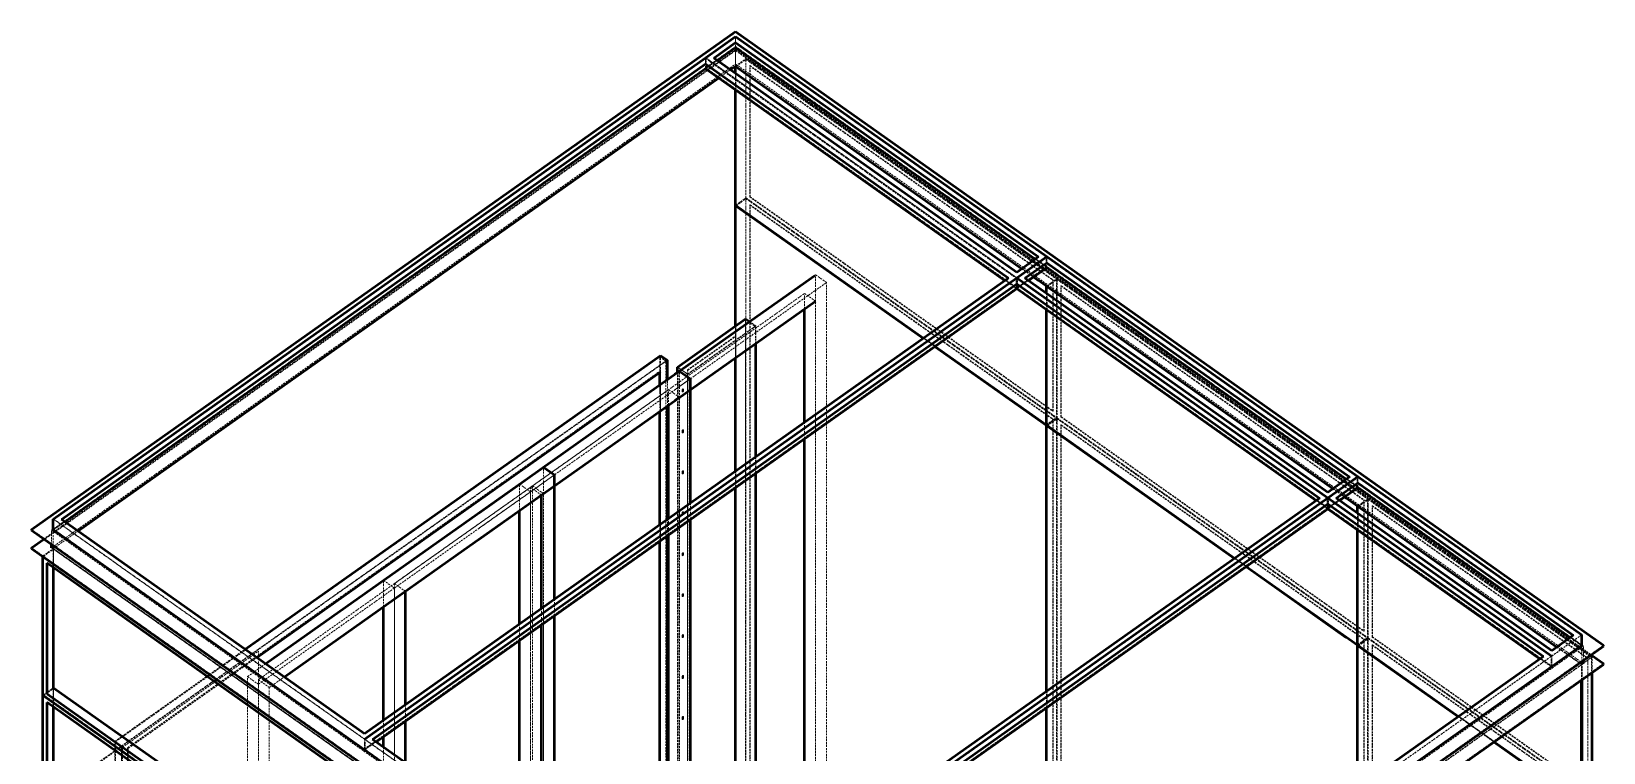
# Model space of a CAD drawing. Header units: millimetres. Extents: x 909 to 14018, y 345 to 10005.
# Drawn here: x 1117 to 4172, y 3801 to 5202 of the extents above; entities that cross this region are included whole.
import ezdxf

# ---------------------------------------------------------------- set-up
doc = ezdxf.new("R2010")
doc.units = ezdxf.units.MM
doc.linetypes.add('Hidden', pattern=[15, 5, -3, 5, -2])
for name, color, linetype, lineweight in [('Default', 7, 'Continuous', 50), ('Edges', 7, 'Hidden', 15), ('HiddenEdges', 2, 'Hidden', 15), ('HiddenSilhouettes', 2, 'Hidden', 15), ('HiddenWires', 7, 'Hidden', 15), ('Silhouettes', 7, 'Continuous', 50), ('Wires', 7, 'Hidden', 15)]:
    doc.layers.add(name, color=color, linetype=linetype, lineweight=lineweight)

# ---------------------------------------------------------------- blocks, each defined once
blk = doc.blocks.new('Isometric')
at = {"layer": 'Edges'}
for points in [[(-551.5, 2646.7), (-495, 2686.7)], [(-495, 2686.7), (289.9, 2131.7)], [(-2241.5, 1451.7), (-572.8, 2631.7)], [(-572.8, 2646.7), (233.3, 2076.7)], [(-572.8, 2631.7), (212.1, 2076.7)], [(-494.1, 2264.9), (-7.9, 1921.1)], [(254.6, 2076.7), (311.1, 2116.7)], [(277, 2079.5), (311.1, 2055.3)], [(-1435.4, 881.7), (233.3, 2061.7)], [(-869.7, 1633), (-289.9, 2043)], [(233.3, 2061.7), (1018.2, 1506.7)], [(289.9, 2069.5), (311.1, 2054.5)], [(311.1, 1694.7), (311.1, 1993.6)], [(22.6, 1899.6), (310.3, 1696.1)], [(-1747.5, 1102.4), (-671.8, 1863.1)], [(-645.7, 1845.5), (-635.8, 1838.5)], [(-652.3, 1786.7), (-612, 1815.2)], [(312, 1694.9), (798.2, 1351.1)], [(-1159.7, 1428), (-869.7, 1633)], [(-1683.9, 1057.3), (-964.5, 1566)], [(-469, 555.9), (-469, 1552)], [(-443.8, 538.1), (-443.8, 1569.8)], [(1060.7, 1506.7), (1117.2, 1546.7)], [(1083.1, 1509.5), (1117.2, 1485.3)], [(1039.4, 1491.7), (1598.1, 1096.7)], [(1087.2, 1505.7), (1117.2, 1484.5)], [(1117.2, 1484.5), (1159.7, 1454.5)], [(-689.4, 454), (-689.4, 1396.1)], [(1117.2, 1124.7), (1117.2, 1423.6)], [(-2319.3, 1377.4), (-70.7, -212.6)], [(-2267, 1377.4), (-70.7, -175.6)], [(-1407.1, 1293), (-1378.9, 1273)], [(1087.2, 1145.1), (1117.2, 1123.8)], [(-70.7, -165.2), (1753.6, 1124.8)], [(1117.2, 1123.8), (1146.8, 1102.9)], [(-70.7, -98.3), (1619.3, 1096.7)], [(-70.7, -212.6), (1753.6, 1077.4)], [(-2279, 998.8), (-2278.2, 999.4)], [(-2278.2, 1003.4), (-2261.9, 1014.9)]]:
    blk.add_lwpolyline(points, dxfattribs=at)
for points in [[(-495, 2685.8, 0), (-495, 2686.7, 0)], [(-495, 2673.6, 0), (-495, 2685.8, 0)], [(-495, 2625.3, 0), (-495, 2673.6, 0)], [(-572.8, 2630.8, 0), (-572.8, 2631.7, 0)], [(-572.8, 2618.6, 0), (-572.8, 2630.8, 0)], [(-495, 2625.3, 0), (246.5, 2101, 0)], [(-495, 2624.5, 0), (-434.9, 2582, 0)], [(-494.1, 2606.1, 0), (-494.1, 2623.9, 0)], [(-494.1, 2264.9, 0), (-494.1, 2563, 0)], [(-494.1, 1952.7, 0), (-494.1, 2263.2, 0)], [(311.1, 2115.8, 0), (311.1, 2116.7, 0)], [(311.1, 2116.7, 0), (1096, 1561.7, 0)], [(311.1, 2103.6, 0), (311.1, 2115.8, 0)], [(233.3, 2060.8, 0), (233.3, 2061.7, 0)], [(233.3, 2048.6, 0), (233.3, 2060.8, 0)], [(311.1, 2036.7, 0), (311.1, 2055.3, 0)], [(311.1, 2055.3, 0), (1052.6, 1531, 0)], [(311.1, 2054.5, 0), (337.1, 2036.1, 0)], [(312, 2036.1, 0), (312, 2053.9, 0)], [(-287.8, 1723.2, 0), (-287.8, 2016.2, 0)], [(312, 1694.9, 0), (312, 1993, 0)], [(-469, 1595.1, 0), (-469, 1888.1, 0)], [(-443.8, 1612.9, 0), (-443.8, 1905.9, 0)], [(-689.4, 1800.5, 0), (-689.4, 1832.9, 0)], [(-494.1, 1577.3, 0), (-494.1, 1870.3, 0)], [(-640.3, 1473.9, 0), (-640.3, 1767, 0)], [(-689.4, 1439.2, 0), (-689.4, 1732.2, 0)], [(-287.8, 583.2, 0), (-287.8, 1680.1, 0)], [(311.1, 1693.8, 0), (311.1, 1696.8, 0)], [(311.1, 1006.7, 0), (311.1, 1694.7, 0)], [(311.1, 1693.8, 0), (362.4, 1657.6, 0)], [(312, 1007.3, 0), (312, 1693.2, 0)], [(-1054.6, 1542.2, 0), (-1026.4, 1522.2, 0)], [(-1026.4, 1200.9, 0), (-1026.4, 1522.2, 0)], [(-992.8, 1224.7, 0), (-992.8, 1517.7, 0)], [(-494.1, 563.3, 0), (-494.1, 1534.2, 0)], [(1117.2, 1545.8, 0), (1117.2, 1546.7, 0)], [(1117.2, 1546.7, 0), (1675.8, 1151.7, 0)], [(1117.2, 1533.6, 0), (1117.2, 1545.8, 0)], [(-629.3, 311.7, 0), (1039.4, 1491.7, 0)], [(1039.4, 1490.8, 0), (1039.4, 1491.7, 0)], [(1039.4, 1478.6, 0), (1039.4, 1490.8, 0)], [(1117.2, 1466.7, 0), (1117.2, 1485.3, 0)], [(1117.2, 1485.3, 0), (1632.4, 1121, 0)], [(1118.1, 1466.1, 0), (1118.1, 1483.9, 0)], [(-2262.7, 1451.7, 0), (-1456.6, 881.7, 0)], [(-640.3, 333.9, 0), (-640.3, 1430.9, 0)], [(-2319.3, 1424.8, 0), (-70.7, -165.2, 0)], [(1118.1, 1124.9, 0), (1118.1, 1423, 0)], [(-2279, 998.8, 0), (-2279, 1338.2, 0)], [(828.7, 1329.6, 0), (1116.4, 1126.1, 0)], [(-1378.9, 951.7, 0), (-1378.9, 1273, 0)], [(-992.8, 568.7, 0), (-992.8, 1181.6, 0)], [(1117.2, 1123.8, 0), (1117.2, 1187.7, 0)], [(-1026.4, 592.4, 0), (-1026.4, 1157.9, 0)], [(1619.3, 1096.7, 0), (1697.1, 1151.7, 0)], [(1117.2, 756.7, 0), (1117.2, 1124.7, 0)], [(1118.1, 1124.9, 0), (1378, 941.1, 0)], [(1118.1, 757.3, 0), (1118.1, 1123.2, 0)], [(-70.7, -175.6, 0), (1701.3, 1077.4, 0)], [(1619.3, 1069.8, 0), (1619.3, 1096.7, 0)], [(1697.1, 714.7, 0), (1697.1, 1035.3, 0)], [(-2279, 998.8, 0), (-1494.1, 443.8, 0)], [(-2279, -691.2, 0), (-2279, 977.6, 0)], [(311.1, 186.7, 0), (311.1, 963.6, 0)], [(312, 187.3, 0), (312, 964.2, 0)], [(-1378.9, 841.7, 0), (-1378.9, 908.6, 0)], [(-1456.6, 854.8, 0), (-1456.6, 881.7, 0)], [(-1456.6, 881.7, 0), (-650.5, 311.7, 0)], [(1470.9, 875.4, 0), (1696.2, 716.1, 0)]]:
    blk.add_polyline3d(points, dxfattribs=at)
blk.add_polyline3d([(1117.2, 1485.3, 0)], close=True, dxfattribs=at)
at = {"layer": 'HiddenEdges'}
for points in [[(-2319.3, 1422.7), (-495, 2712.7)], [(-2319.3, 1375.3), (-495, 2665.3)], [(-2262.7, 1424.8), (-495, 2674.8)], [(-2262.7, 1424.8), (-572.8, 2619.8)], [(-572.8, 2619.8), (233.3, 2049.8)], [(-571.1, 2619.8), (233.3, 2051)], [(-457.5, 2626.2), (327.4, 2071.2)], [(-495, 2264.7), (-468.1, 2283.7)], [(-468.1, 593.7), (-468.1, 2283.7)], [(-468.1, 2283.7), (338, 1713.7)], [(-468.1, 2283.3), (336.3, 1714.5)], [(-468.1, 593.3), (-468.1, 2281.6)], [(-458.3, 2286.2), (-457.5, 2286.8)], [(-494.1, 2264.4), (312, 1694.4)], [(233.3, 2077), (309.4, 2130.8)], [(233.3, 2051), (309.4, 2104.8)], [(233.3, 2049.8), (311.1, 2104.8)], [(-1456.6, 882), (231.6, 2075.8)], [(-1456.6, 856), (231.6, 2049.8)], [(-289.9, 2043), (-259.5, 2064.5)], [(233.3, 2049.8), (1039.4, 1479.8)], [(235, 2049.8), (1039.4, 1481)], [(311.1, 1993.6), (311.1, 2036.7)], [(326.5, 2070.6), (327.4, 2071.2)], [(327.4, 1731.8), (327.4, 2071.2)], [(338, 1713.3), (338, 2072.3)], [(-469, 556.3), (-469, 1970.5)], [(-619.7, 1837.9), (-495, 1926.1)], [(-494.1, 1866.4), (-494.1, 1952.7)], [(-2101.5, 874.9), (-691.6, 1871.9)], [(-2086, 863.9), (-676, 1860.9)], [(-2070.4, 859.4), (-691.6, 1834.4)], [(-640.3, 10.9), (-640.3, 1835.2)], [(-635.8, 1838.5), (-619.7, 1827.1)], [(-1378.9, 1284.7), (-668.6, 1787)], [(-633.7, 1786), (-633.7, 1782.4)], [(-633.5, 1786.8), (-633, 1787.7)], [(-633, 1787.7), (-632.3, 1788.4)], [(-633, 1781.7), (-632.2, 1781.1)], [(-632.7, 1781.3), (-632.2, 1781.1)], [(-632.3, 1788.4), (-631.6, 1788.7)], [(-632.3, 1788.4), (-631.4, 1787.8)], [(-632.2, 1781.1), (-631.4, 1781.4)], [(-631.6, 1788.7), (-630.7, 1788.1)], [(-631.4, 1781.4), (-630.7, 1782.1)], [(-630.7, 1782.1), (-630.2, 1783)], [(-630.2, 1788), (-630, 1787.4)], [(-630, 1783.8), (-630, 1787.4)], [(338, 1713.7), (1144.1, 1143.7)], [(338, 1713.3), (1142.4, 1144.5)], [(-633.7, 1679.9), (-633.7, 1676.4)], [(-633.7, 1676.4), (-633.5, 1675.8)], [(-633.5, 1680.8), (-633, 1681.6)], [(-633, 1681.6), (-632.3, 1682.3)], [(-632.7, 1675.2), (-632.2, 1675.1)], [(-632.3, 1682.3), (-631.6, 1682.6)], [(-632.2, 1675.1), (-631.4, 1675.4)], [(-631.4, 1675.4), (-630.7, 1676.1)], [(-630.2, 1681.9), (-630, 1681.3)], [(-630, 1677.8), (-630, 1681.3)], [(-633.7, 1573.9), (-633.5, 1574.7)], [(-633.7, 1573.9), (-633.7, 1570.3)], [(-633.7, 1570.3), (-633.5, 1569.7)], [(-633.5, 1574.7), (-633, 1575.6)], [(-633, 1575.6), (-632.3, 1576.3)], [(-633, 1569.6), (-632.2, 1569)], [(-632.7, 1569.1), (-632.2, 1569)], [(-632.3, 1576.3), (-631.4, 1575.7)], [(-632.3, 1569.9), (-631.4, 1569.3)], [(-632.2, 1569), (-631.4, 1569.3)], [(-631.6, 1576.6), (-630.7, 1576)], [(-631.6, 1576.6), (-631.1, 1576.4)], [(-631.4, 1569.3), (-630.7, 1570)], [(-630.2, 1575.8), (-630, 1575.3)], [(-630.2, 1570.9), (-630, 1571.7)], [(-630, 1571.7), (-630, 1575.3)], [(1039.4, 1520.8), (1096, 1560.8)], [(1039.4, 1479.8), (1117.2, 1534.8)], [(1052.6, 1531), (1083.1, 1509.5)], [(1117.2, 1534.8), (1697.1, 1124.8)], [(-650.5, 312), (1037.7, 1505.8)], [(-650.5, 325.8), (1018.2, 1505.8)], [(-633.7, 1467.8), (-633.5, 1468.6)], [(-633.7, 1467.8), (-633.7, 1464.3)], [(-633.5, 1468.6), (-633, 1469.5)], [(-633, 1469.5), (-632.3, 1470.2)], [(-632.3, 1470.2), (-631.4, 1469.6)], [(-631.6, 1470.5), (-631.1, 1470.4)], [(-630.2, 1469.8), (-630, 1469.2)], [(-630, 1465.7), (-630, 1469.2)], [(1041.1, 1505.8), (1619.3, 1097)], [(1060.7, 1505.8), (1619.3, 1110.8)], [(1132.6, 1500.6), (1133.5, 1501.2)], [(1144.1, 1143.3), (1144.1, 1502.3)], [(1154.7, 1486.2), (1713.3, 1091.2)], [(-633.7, 1464.3), (-633.5, 1463.7)], [(-633, 1463.5), (-632.2, 1462.9)], [(-632.3, 1463.8), (-631.4, 1463.2)], [(-632.2, 1462.9), (-631.4, 1463.2)], [(-630.2, 1464.8), (-630, 1465.7)], [(-2262.7, 1375.3), (-70.7, -174.7)], [(-633.7, 1361.7), (-633.5, 1362.6)], [(-633.7, 1361.7), (-633.7, 1358.2)], [(-633.7, 1358.2), (-633.5, 1357.6)], [(-633, 1363.4), (-632.3, 1364.1)], [(-633, 1357.5), (-632.2, 1356.9)], [(-632.7, 1357), (-632.2, 1356.9)], [(-632.3, 1364.1), (-631.4, 1363.5)], [(-632.3, 1357.8), (-631.4, 1357.2)], [(-632.2, 1356.9), (-631.4, 1357.2)], [(-631.6, 1364.4), (-630.7, 1363.8)], [(-631.6, 1364.4), (-631.1, 1364.3)], [(-630.2, 1358.7), (-630, 1359.6)], [(-630, 1359.6), (-630, 1363.1)], [(-2278.2, 1338.8), (-1493.3, 783.8)], [(-1378.9, 1284.7), (-1350.6, 1264.7)], [(-633.7, 1255.7), (-633.5, 1256.5)], [(-633.7, 1255.7), (-633.7, 1252.1)], [(-633.7, 1252.1), (-633.5, 1251.5)], [(-633, 1257.4), (-632.3, 1258.1)], [(-633, 1251.4), (-632.2, 1250.8)], [(-632.7, 1250.9), (-632.2, 1250.8)], [(-632.3, 1258.1), (-631.4, 1257.5)], [(-632.3, 1251.7), (-631.4, 1251.1)], [(-632.2, 1250.8), (-631.4, 1251.1)], [(-631.6, 1258.4), (-631.1, 1258.2)], [(-631.6, 1258.4), (-630.7, 1257.8)], [(-630.7, 1251.8), (-630.2, 1252.7)], [(-630.2, 1257.6), (-630, 1257.1)], [(-630.2, 1252.7), (-630, 1253.5)], [(-630, 1253.5), (-630, 1257.1)], [(-633.7, 1149.6), (-633.5, 1150.4)], [(-633.7, 1149.6), (-633.7, 1146.1)], [(-633.5, 1150.4), (-632.7, 1149.8)], [(-633, 1151.3), (-632.3, 1152)], [(-633, 1151.3), (-632.2, 1150.7)], [(-633, 1145.3), (-632.2, 1144.7)], [(-632.7, 1144.9), (-632.2, 1144.7)], [(-632.3, 1152), (-631.6, 1152.3)], [(-632.2, 1144.7), (-631.4, 1145)], [(-631.6, 1152.3), (-631.1, 1152.2)], [(-631.6, 1152.3), (-630.7, 1151.7)], [(-631.6, 1146.3), (-630.7, 1145.7)], [(-631.4, 1145), (-630.7, 1145.7)], [(-631.1, 1147.2), (-630.2, 1146.6)], [(-630.2, 1151.6), (-630, 1151)], [(-630.2, 1146.6), (-630, 1147.5)], [(-630, 1147.5), (-630, 1151)], [(1117.2, 1124.7), (1144.1, 1143.7)], [(1118.1, 1124.9), (1144.1, 1143.3)], [(1144.1, 1143.3), (1722.2, 734.5)], [(1153.9, 1146.2), (1154.7, 1146.8)], [(1153.9, 1146.2), (1712.5, 751.2)], [(1619.3, 1110.8), (1675.8, 1150.8)], [(1154.7, 1125.6), (1713.3, 730.6)], [(1619.3, 1071), (1695.4, 1124.8)], [(-70.7, -98), (1617.6, 1095.8)], [(-70.7, -84.2), (1598.1, 1095.8)], [(-70.7, -174.7), (1697.1, 1075.3)], [(1667, 1095.7), (1697.1, 1074.5)], [(1697.1, 1075.3), (1723.9, 1094.3)], [(-1759.6, 1043.7), (-1731.4, 1023.7)], [(-1731.4, -800.6), (-1731.4, 1023.7)], [(-633.7, 1043.5), (-633.5, 1044.4)], [(-633.7, 1043.5), (-633.7, 1040)], [(-633.7, 1040), (-633.5, 1039.4)], [(-633.5, 1044.4), (-632.7, 1043.8)], [(-633, 1045.2), (-632.2, 1044.6)], [(-633, 1039.3), (-632.2, 1038.7)], [(-632.3, 1045.9), (-631.6, 1046.2)], [(-632.2, 1038.7), (-631.4, 1039)], [(-631.6, 1040.3), (-630.7, 1039.7)], [(-630.2, 1045.5), (-630, 1044.9)], [(-630, 1041.4), (-630, 1044.9)], [(-2289.6, 995.7), (-2262.7, 1014.7)], [(-2278.2, 978.2), (-1493.3, 423.2)], [(-2262.7, -675.3), (-2262.7, 1014.7)], [(-2262.7, 1014.7), (-1456.6, 444.7)], [(-2262.7, 1013.8), (-2261.9, 1014.4)], [(-2261.9, -675.6), (-2261.9, 1014.4)], [(-633.7, 937.5), (-633.5, 938.3)], [(-633.7, 937.5), (-633.7, 933.9)], [(-633.5, 938.3), (-633, 939.2)], [(-633.5, 938.3), (-632.7, 937.7)], [(-633, 939.2), (-632.3, 939.9)], [(-633, 939.2), (-632.2, 938.6)], [(-631.6, 940.2), (-631.1, 940)], [(-631.6, 940.2), (-630.7, 939.6)], [(-630.2, 939.4), (-630, 938.9)], [(-630, 935.3), (-630, 938.9)], [(1378, 941.1), (1470.9, 875.4)], [(-633.7, 933.9), (-633.5, 933.3)], [(-633, 933.2), (-632.2, 932.6)], [(-632.2, 932.6), (-631.4, 932.9)], [(-631.6, 934.2), (-630.7, 933.6)], [(-631.1, 935.1), (-630.2, 934.5)], [(-630.7, 933.6), (-630.2, 934.5)], [(-630.2, 934.5), (-630, 935.3)], [(-2103.6, 875.6), (-2086, 863.1)], [(-2101.5, -535), (-2101.5, 874.9)], [(-2086, -550.7), (-2086, 861.9)], [(-2070.4, -519.5), (-2070.4, 859.4)], [(-2070.4, 859.4), (-2068.3, 857.9)], [(-1454.9, 880.8), (-650.5, 312)], [(-1435.4, 880.8), (-650.5, 325.8)], [(-1454.9, 854.8), (-650.5, 286)]]:
    blk.add_lwpolyline(points, dxfattribs=at)
for points in [[(-495, 2712.7, 0), (-495, 2714.8, 0)], [(-495, 2712.7, 0), (1753.6, 1122.7, 0)], [(-495, 2674.8, 0), (-495, 2701.7, 0)], [(-495, 2685.8, 0), (-495, 2699.6, 0)], [(-2267, 1422.7, 0), (-495, 2675.7, 0)], [(-495, 2630.4, 0), (-495, 2675.7, 0)], [(-495, 2675.7, 0), (1701.3, 1122.7, 0)], [(-495, 2673.6, 0), (-495, 2674.8, 0)], [(-495, 2674.8, 0), (1697.1, 1124.8, 0)], [(-495, 2665.3, 0), (1753.6, 1075.3, 0)], [(-572.8, 2619.8, 0), (-572.8, 2646.7, 0)], [(-572.8, 2630.8, 0), (-572.8, 2644.6, 0)], [(-571.1, 2645.8, 0), (233.3, 2077, 0)], [(-551.5, 2645.8, 0), (233.3, 2090.8, 0)], [(-494.1, 2264.4, 0), (-494.1, 2625.1, 0)], [(-468.1, 2283.7, 0), (-468.1, 2644.3, 0)], [(-468.1, 2283.3, 0), (-468.1, 2642.3, 0)], [(-458.3, 2286.2, 0), (-458.3, 2625.6, 0)], [(-494.1, 2563, 0), (-494.1, 2606.1, 0)], [(-494.1, 2264.9, 0), (-468.1, 2283.3, 0)], [(-458.3, 2286.2, 0), (326.5, 1731.2, 0)], [(-494.1, 574.4, 0), (-494.1, 2264.4, 0)], [(-458.3, 596.2, 0), (-458.3, 2265, 0)], [(-457.5, 2265.6, 0), (327.4, 1710.6, 0)], [(233.3, 2090.8, 0), (289.9, 2130.8, 0)], [(311.1, 2115.8, 0), (311.1, 2129.6, 0)], [(-287.8, 260.2, 0), (-287.8, 2084.5, 0)], [(233.3, 2090.8, 0), (233.3, 2091.7, 0)], [(246.5, 2101, 0), (277, 2079.5, 0)], [(311.1, 2104.8, 0), (1117.2, 1534.8, 0)], [(-1456.6, 895.8, 0), (212.1, 2075.8, 0)], [(233.3, 2051, 0), (233.3, 2077, 0)], [(233.3, 2060.8, 0), (233.3, 2074.6, 0)], [(235, 2075.8, 0), (1039.4, 1507, 0)], [(254.6, 2075.8, 0), (1039.4, 1520.8, 0)], [(310.3, 2055.1, 0), (336.3, 2073.5, 0)], [(347.8, 1716.2, 0), (347.8, 2055.6, 0)], [(348.6, 2056.2, 0), (1133.5, 1501.2, 0)], [(-1026.4, 1534, 0), (-316.1, 2036.2, 0)], [(312, 1993, 0), (312, 2036.1, 0)], [(-469, 1888.1, 0), (-469, 1968.5, 0)], [(-619.7, 1827.1, 0), (-442.9, 1952.1, 0)], [(-494.1, 1870.3, 0), (-494.1, 1925.5, 0)], [(-443.8, 1905.9, 0), (-443.8, 1950.7, 0)], [(-7.9, 1921.1, 0), (22.6, 1899.6, 0)], [(-689.4, 461.3, 0), (-689.4, 1875.6, 0)], [(-644, 1844.7, 0), (-618.9, 1826.9, 0)], [(-619.7, 475.7, 0), (-619.7, 1837.9, 0)], [(-619.7, 1837.9, 0), (-618.9, 1837.3, 0)], [(-689.4, 1732.2, 0), (-689.4, 1800.5, 0)], [(-619.7, 412.9, 0), (-619.7, 1827.1, 0)], [(-633.7, 1786, 0), (-633.5, 1786.8, 0)], [(-633.7, 1782.4, 0), (-633.5, 1781.9, 0)], [(-632.3, 1782, 0), (-631.4, 1781.4, 0)], [(-631.6, 1788.7, 0), (-631.1, 1788.6, 0)], [(-630.2, 1783, 0), (-630, 1783.8, 0)], [(-287.8, 1680.1, 0), (-287.8, 1723.2, 0)], [(310.3, 1694.4, 0), (336.3, 1712.8, 0)], [(312, 1694.9, 0), (338, 1713.3, 0)], [(338, 23.3, 0), (338, 1711.6, 0)], [(347.8, 1716.2, 0), (348.6, 1716.8, 0)], [(347.8, 1716.2, 0), (1132.6, 1161.2, 0)], [(-633.7, 1679.9, 0), (-633.5, 1680.8, 0)], [(-633, 1675.7, 0), (-632.2, 1675.1, 0)], [(-632.3, 1682.3, 0), (-631.4, 1681.7, 0)], [(-632.3, 1676, 0), (-631.4, 1675.4, 0)], [(-631.6, 1682.6, 0), (-631.1, 1682.5, 0)], [(-631.6, 1682.6, 0), (-630.7, 1682, 0)], [(-630.7, 1676.1, 0), (-630.2, 1676.9, 0)], [(-630.2, 1676.9, 0), (-630, 1677.8, 0)], [(312, 1694.4, 0), (1118.1, 1124.4, 0)], [(326.5, 1710, 0), (327.4, 1710.6, 0)], [(327.4, 41.8, 0), (327.4, 1710.6, 0)], [(347.8, 26.2, 0), (347.8, 1695, 0)], [(348.6, 1695.6, 0), (1133.5, 1140.6, 0)], [(-469, 1552, 0), (-469, 1595.1, 0)], [(-443.8, 1569.8, 0), (-443.8, 1612.9, 0)], [(-992.8, -238.3, 0), (-992.8, 1586, 0)], [(-632.3, 1576.3, 0), (-631.6, 1576.6, 0)], [(-630.7, 1570, 0), (-630.2, 1570.9, 0)], [(-494.1, 1534.2, 0), (-494.1, 1577.3, 0)], [(1039.4, 1507, 0), (1115.5, 1560.8, 0)], [(1117.2, 1534.8, 0), (1117.2, 1561.7, 0)], [(1117.2, 1545.8, 0), (1117.2, 1559.6, 0)], [(-1731.4, 1035.5, 0), (-1021.1, 1537.7, 0)], [(-1026.4, -233.8, 0), (-1026.4, 1534, 0)], [(-1026.4, 1534, 0), (-998.1, 1514, 0)], [(1039.4, 1481, 0), (1115.5, 1534.8, 0)], [(1039.4, 1520.8, 0), (1039.4, 1521.7, 0)], [(1039.4, 1481, 0), (1039.4, 1507, 0)], [(-650.5, 286, 0), (1037.7, 1479.8, 0)], [(-640.3, 1430.9, 0), (-640.3, 1473.9, 0)], [(-632.3, 1470.2, 0), (-631.6, 1470.5, 0)], [(-631.6, 1470.5, 0), (-630.7, 1469.9, 0)], [(1039.4, 1479.8, 0), (1039.4, 1506.7, 0)], [(1039.4, 1490.8, 0), (1039.4, 1504.6, 0)], [(1041.1, 1479.8, 0), (1619.3, 1071, 0)], [(1116.4, 1485.1, 0), (1142.4, 1503.5, 0)], [(1117.2, 1485.3, 0), (1144.1, 1504.3, 0)], [(1117.2, 1423.6, 0), (1117.2, 1466.7, 0)], [(1133.5, 1161.8, 0), (1133.5, 1501.2, 0)], [(1153.9, 1146.2, 0), (1153.9, 1485.6, 0)], [(-2261, 1450.8, 0), (-1456.6, 882, 0)], [(-2241.5, 1450.8, 0), (-1456.6, 895.8, 0)], [(-689.4, 1396.1, 0), (-689.4, 1439.2, 0)], [(-632.7, 1463.1, 0), (-632.2, 1462.9, 0)], [(-631.4, 1463.2, 0), (-630.7, 1463.9, 0)], [(-630.7, 1463.9, 0), (-630.2, 1464.8, 0)], [(1118.1, 1423, 0), (1118.1, 1466.1, 0)], [(-2261, 1424.8, 0), (-1456.6, 856, 0)], [(-2289.6, 1356.3, 0), (-1483.5, 786.3, 0)], [(-2287.9, 1355.5, 0), (-1483.5, 786.7, 0)], [(-2262.7, 1014.7, 0), (-2262.7, 1375.3, 0)], [(-2262.7, 1374.5, 0), (-1456.6, 804.5, 0)], [(-2261.9, 1014.4, 0), (-2261.9, 1375.1, 0)], [(-2261.9, 1373.9, 0), (-1457.5, 805.1, 0)], [(-633.5, 1362.6, 0), (-633, 1363.4, 0)], [(-632.3, 1364.1, 0), (-631.6, 1364.4, 0)], [(-631.4, 1357.2, 0), (-630.7, 1357.9, 0)], [(-630.7, 1357.9, 0), (-630.2, 1358.7, 0)], [(-630.2, 1363.7, 0), (-630, 1363.1, 0)], [(798.2, 1351.1, 0), (828.7, 1329.6, 0)], [(-1378.9, -483.1, 0), (-1378.9, 1284.7, 0)], [(-992.8, 1181.6, 0), (-992.8, 1224.7, 0)], [(-633.5, 1256.5, 0), (-633, 1257.4, 0)], [(-632.3, 1258.1, 0), (-631.6, 1258.4, 0)], [(-631.4, 1251.1, 0), (-630.7, 1251.8, 0)], [(-1026.4, 1157.9, 0), (-1026.4, 1200.9, 0)], [(-633.7, 1146.1, 0), (-633.5, 1145.5, 0)], [(-633.5, 1150.4, 0), (-633, 1151.3, 0)], [(-630.7, 1145.7, 0), (-630.2, 1146.6, 0)], [(1116.4, 1124.4, 0), (1142.4, 1142.8, 0)], [(1132.6, 1140, 0), (1133.5, 1140.6, 0)], [(1133.5, -528.2, 0), (1133.5, 1140.6, 0)], [(1144.1, 1143.7, 0), (1723.9, 733.7, 0)], [(1144.1, -546.7, 0), (1144.1, 1141.6, 0)], [(1619.3, 1097, 0), (1695.4, 1150.8, 0)], [(-2086, 863.1, 0), (-1747.5, 1102.4, 0)], [(1118.1, -565.6, 0), (1118.1, 1124.4, 0)], [(1153.9, -543.8, 0), (1153.9, 1125, 0)], [(1619.3, 1110.8, 0), (1619.3, 1111.7, 0)], [(1632.4, 1121, 0), (1697.1, 1075.3, 0)], [(-70.7, -124, 0), (1617.6, 1069.8, 0)], [(1619.3, 1071, 0), (1619.3, 1097, 0)], [(1696.2, 1075.1, 0), (1722.2, 1093.5, 0)], [(1697.1, 1035.3, 0), (1697.1, 1075.3, 0)], [(1697.1, 1074.5, 0), (1697.9, 1075.1, 0)], [(1712.5, 1090.6, 0), (1713.3, 1091.2, 0)], [(1713.3, 751.8, 0), (1713.3, 1091.2, 0)], [(-1731.4, 1023.7, 0), (-1683.9, 1057.3, 0)], [(-1731.4, -732.3, 0), (-1731.4, 1035.5, 0)], [(-1731.4, 1035.5, 0), (-1703.1, 1015.5, 0)], [(-633.5, 1044.4, 0), (-633, 1045.2, 0)], [(-633, 1045.2, 0), (-632.3, 1045.9, 0)], [(-632.7, 1038.8, 0), (-632.2, 1038.7, 0)], [(-631.6, 1046.2, 0), (-630.7, 1045.6, 0)], [(-631.6, 1046.2, 0), (-631.1, 1046.1, 0)], [(-631.4, 1039, 0), (-630.7, 1039.7, 0)], [(-631.1, 1041.1, 0), (-630.2, 1040.5, 0)], [(-630.7, 1039.7, 0), (-630.2, 1040.5, 0)], [(-630.2, 1040.5, 0), (-630, 1041.4, 0)], [(-2287.9, 996.5, 0), (-2278.2, 1003.4, 0)], [(-2287.9, 994.8, 0), (-1483.5, 426, 0)], [(-2262.7, 1013.8, 0), (-1456.6, 443.8, 0)], [(-2261.9, 1013.2, 0), (-1457.5, 444.4, 0)], [(311.1, 963.6, 0), (311.1, 1006.7, 0)], [(312, 964.2, 0), (312, 1007.3, 0)], [(-1378.9, 908.6, 0), (-1378.9, 951.7, 0)], [(-632.3, 939.9, 0), (-631.6, 940.2, 0)], [(-1456.6, 895.8, 0), (-1456.6, 896.7, 0)], [(-632.7, 932.7, 0), (-632.2, 932.6, 0)], [(-631.4, 932.9, 0), (-630.7, 933.6, 0)], [(-2101.5, 874.9, 0), (-2086, 863.9, 0)], [(-2086, -550.3, 0), (-2086, 863.9, 0)], [(-2086, -546, 0), (-2086, 863.9, 0)], [(-2086, 848.4, 0), (-2086, 863.1, 0)], [(-1456.6, 856, 0), (-1456.6, 882, 0)]]:
    blk.add_polyline3d(points, dxfattribs=at)
at = {"layer": 'HiddenSilhouettes'}
for points in [[(-495, 2699.6), (309.4, 2130.8)], [(-2287.3, 1400.1), (-495, 2667.4)], [(-495, 2667.4), (1721.6, 1100.1)], [(-2267, 1377.4), (-495, 2630.4)], [(-2261, 1450.8), (-572.8, 2644.6)], [(-572.8, 2644.6), (231.6, 2075.8)], [(-571.1, 2619.8), (-542.3, 2640.1)], [(-538.6, 2594.5), (-508.1, 2616)], [(-495, 2625.3), (-468.1, 2644.3)], [(-495, 2624.5), (-494.1, 2625.1)], [(-458.3, 2625.6), (-457.5, 2626.2)], [(-458.3, 2265), (-457.5, 2265.6)], [(280.7, 2125.1), (309.4, 2104.8)], [(289.3, 2131.2), (289.9, 2130.8)], [(-289.9, 2083), (-287.8, 2084.5)], [(245.9, 2100.6), (276.4, 2079)], [(202.9, 2070.1), (231.6, 2049.8)], [(211.5, 2076.2), (212.1, 2075.8)], [(235, 2049.8), (263.8, 2070.1)], [(254.6, 2075.8), (255.2, 2076.2)], [(311.1, 2055.3), (338, 2074.3)], [(311.1, 2054.5), (312, 2055.1)], [(312, 2055.1), (1118.1, 1485.1)], [(312.6, 2054.3), (338, 2072.3)], [(326.5, 1731.2), (326.5, 2070.6)], [(336.3, 1714.5), (336.3, 2073.5)], [(338, 2074.3), (1144.1, 1504.3)], [(-316.1, 2036.2), (-287.8, 2016.2)], [(-644, 1844.7), (-469, 1968.5)], [(-469, 1968.5), (-443.8, 1950.7)], [(-618.9, 1826.9), (-443.8, 1950.7)], [(-9.1, 1920.3), (21.4, 1898.7)], [(-8.5, 1920.7), (22, 1899.1)], [(-691.6, 1871.9), (-676, 1860.9)], [(-644, 432.1), (-644, 1844.7)], [(-618.9, 414.3), (-618.9, 1826.9)], [(-668.6, 1787), (-640.3, 1767)], [(-633.5, 1781.9), (-632.7, 1781.3)], [(-633.5, 1781.9), (-633, 1781.7)], [(-633, 1781.7), (-632.3, 1782)], [(-632.9, 1785.4), (-632.7, 1786.2)], [(-632.9, 1781.8), (-632.9, 1785.4)], [(-632.9, 1781.8), (-632.7, 1781.3)], [(-632.7, 1786.2), (-632.2, 1787.1)], [(-632.3, 1782), (-631.6, 1782.7)], [(-631.6, 1782.7), (-631.1, 1783.6)], [(-631.4, 1787.8), (-630.7, 1788.1)], [(-631.1, 1788.6), (-630.2, 1788)], [(-630.9, 1784.4), (-630.9, 1788)], [(311.1, 1694.7), (338, 1713.7)], [(312, 1693.2), (338, 1711.6)], [(-633.5, 1675.8), (-633, 1675.7)], [(-633.5, 1675.8), (-632.7, 1675.2)], [(-632.9, 1679.3), (-632.7, 1680.2)], [(-632.9, 1675.8), (-632.9, 1679.3)], [(-632.7, 1680.2), (-632.2, 1681)], [(-632.3, 1676), (-631.6, 1676.7)], [(-632.2, 1681), (-631.4, 1681.7)], [(-631.6, 1676.7), (-631.1, 1677.5)], [(-631.4, 1681.7), (-630.7, 1682)], [(-631.1, 1682.5), (-630.9, 1681.9)], [(-631.1, 1682.5), (-630.2, 1681.9)], [(-630.9, 1678.4), (-630.9, 1681.9)], [(-630.7, 1682), (-630.2, 1681.9)], [(347.8, 1695), (348.6, 1695.6)], [(347.8, 1695), (1132.6, 1140)], [(-633.5, 1569.7), (-632.7, 1569.1)], [(-633.5, 1569.7), (-633, 1569.6)], [(-633, 1569.6), (-632.3, 1569.9)], [(-632.9, 1573.3), (-632.7, 1574.1)], [(-632.9, 1569.7), (-632.9, 1573.3)], [(-632.3, 1569.9), (-631.6, 1570.6)], [(-631.6, 1570.6), (-631.1, 1571.5)], [(-631.1, 1576.4), (-630.2, 1575.8)], [(-631.1, 1576.4), (-630.9, 1575.9)], [(-631.1, 1571.5), (-630.9, 1572.3)], [(-630.9, 1572.3), (-630.9, 1575.9)], [(1041.1, 1505.8), (1117.2, 1559.6)], [(1086.8, 1555.1), (1115.5, 1534.8)], [(1095.4, 1561.2), (1096, 1560.8)], [(1117.2, 1559.6), (1695.4, 1150.8)], [(-1021.1, 1537.7), (-992.8, 1517.7)], [(1052, 1530.6), (1082.5, 1509)], [(-632.9, 1467.2), (-632.7, 1468)], [(-632.9, 1463.7), (-632.9, 1467.2)], [(-632.2, 1468.9), (-631.4, 1469.6)], [(-631.4, 1469.6), (-630.7, 1469.9)], [(-631.1, 1470.4), (-630.9, 1469.8)], [(-631.1, 1470.4), (-630.2, 1469.8)], [(-630.9, 1466.3), (-630.9, 1469.8)], [(-630.7, 1469.9), (-630.2, 1469.8)], [(1009, 1500.1), (1037.7, 1479.8)], [(1017.6, 1506.2), (1018.2, 1505.8)], [(1039.4, 1479.8), (1619.3, 1069.8)], [(1041.1, 1479.8), (1069.9, 1500.1)], [(1117.2, 1484.5), (1118.1, 1485.1)], [(1118.1, 1485.1), (1697.9, 1075.1)], [(1142.4, 1144.5), (1142.4, 1503.5)], [(1144.1, 1504.3), (1723.9, 1094.3)], [(1144.1, 1502.3), (1722.2, 1093.5)], [(1153.9, 1485.6), (1712.5, 1090.6)], [(-2261, 1424.8), (-2232.3, 1445.1)], [(-2241.5, 1450.8), (-2240.9, 1451.2)], [(-633.5, 1463.7), (-632.7, 1463.1)], [(-632.9, 1463.7), (-632.7, 1463.1)], [(-632.3, 1463.8), (-631.6, 1464.5)], [(-631.6, 1464.5), (-631.1, 1465.4)], [(-2267, 1422.7), (-70.7, -130.3)], [(-2262.7, 1375.3), (-2198.1, 1421)], [(-2289.6, 1356.3), (-2262.7, 1375.3)], [(-2262.7, 1374.5), (-2261.9, 1375.1)], [(-633.5, 1357.6), (-632.7, 1357)], [(-633, 1357.5), (-632.3, 1357.8)], [(-632.9, 1361.1), (-632.7, 1362)], [(-632.9, 1357.6), (-632.9, 1361.1)], [(-632.9, 1357.6), (-632.7, 1357)], [(-632.3, 1357.8), (-631.6, 1358.5)], [(-631.1, 1364.3), (-630.9, 1363.7)], [(-631.1, 1364.3), (-630.2, 1363.7)], [(-631.1, 1359.3), (-630.9, 1360.2)], [(-630.9, 1360.2), (-630.9, 1363.7)], [(-630.7, 1363.8), (-630.2, 1363.7)], [(797, 1350.3), (827.5, 1328.7)], [(797.6, 1350.7), (828.1, 1329.1)], [(-2279, 1338.2), (-2278.2, 1338.8)], [(-633, 1251.4), (-632.3, 1251.7)], [(-632.9, 1255.1), (-632.7, 1255.9)], [(-632.9, 1251.5), (-632.9, 1255.1)], [(-632.9, 1251.5), (-632.7, 1250.9)], [(-632.3, 1251.7), (-631.6, 1252.4)], [(-632.2, 1256.8), (-631.4, 1257.5)], [(-631.6, 1252.4), (-631.1, 1253.3)], [(-631.1, 1258.2), (-630.2, 1257.6)], [(-631.1, 1258.2), (-630.9, 1257.7)], [(-631.1, 1253.3), (-630.9, 1254.1)], [(-630.9, 1254.1), (-630.9, 1257.7)], [(-630.7, 1257.8), (-630.2, 1257.6)], [(1118.1, 1124.4), (1118.1, 1187.7)], [(-633.5, 1145.5), (-632.7, 1144.9)], [(-633.5, 1145.5), (-633, 1145.3)], [(-633, 1145.3), (-632.3, 1145.6)], [(-632.9, 1149), (-632.7, 1149.8)], [(-632.9, 1145.5), (-632.9, 1149)], [(-632.9, 1145.5), (-632.7, 1144.9)], [(-632.3, 1145.6), (-631.6, 1146.3)], [(-631.6, 1146.3), (-631.1, 1147.2)], [(-631.1, 1152.2), (-630.9, 1151.6)], [(-631.1, 1152.2), (-630.2, 1151.6)], [(-631.1, 1147.2), (-630.9, 1148.1)], [(-630.9, 1148.1), (-630.9, 1151.6)], [(-630.7, 1151.7), (-630.2, 1151.6)], [(1132.6, 1161.2), (1133.5, 1161.8)], [(1144.1, 1141.6), (1722.2, 732.8)], [(1154.7, 1146.8), (1713.3, 751.8)], [(1675.2, 1151.2), (1675.8, 1150.8)], [(-70.7, -130.3), (1701.3, 1122.7)], [(1118.1, 1124.4), (1697.9, 714.4)], [(1153.9, 1125), (1154.7, 1125.6)], [(1631.8, 1120.6), (1667, 1095.7)], [(-2068.3, 857.9), (-1735, 1093.5)], [(-1759.6, 1043.7), (-1712.1, 1077.3)], [(1597.5, 1096.2), (1598.1, 1095.8)], [(1722.2, 734.5), (1722.2, 1093.5)], [(-1703.1, 1015.5), (-1663.9, 1043.2)], [(-633.5, 1039.4), (-633, 1039.3)], [(-633.5, 1039.4), (-632.7, 1038.8)], [(-633, 1039.3), (-632.3, 1039.6)], [(-632.9, 1042.9), (-632.7, 1043.8)], [(-632.9, 1039.4), (-632.9, 1042.9)], [(-632.9, 1039.4), (-632.7, 1038.8)], [(-632.3, 1039.6), (-631.6, 1040.3)], [(-632.2, 1044.6), (-631.4, 1045.3)], [(-631.6, 1040.3), (-631.1, 1041.1)], [(-631.1, 1046.1), (-630.2, 1045.5)], [(-631.1, 1041.1), (-630.9, 1042)], [(-630.9, 1042), (-630.9, 1045.5)], [(-630.7, 1045.6), (-630.2, 1045.5)], [(-2287.9, 996.5), (-1483.5, 427.7)], [(-2279, 977.6), (-2278.2, 978.2)], [(-2262.7, -676.2), (-2262.7, 1013.8)], [(-2261.9, 1014.4), (-1455.8, 444.4)], [(-1350.6, 928.6), (-1350.6, 971.7)], [(-632.9, 936.9), (-632.7, 937.7)], [(-632.9, 933.3), (-632.9, 936.9)], [(-632.7, 937.7), (-632.2, 938.6)], [(-632.2, 938.6), (-631.4, 939.3)], [(-630.9, 935.9), (-630.9, 939.5)], [(1376.8, 940.3), (1469.7, 874.6)], [(-633.5, 933.3), (-633, 933.2)], [(-633.5, 933.3), (-632.7, 932.7)], [(-633, 933.2), (-632.3, 933.5)], [(-632.9, 933.3), (-632.7, 932.7)], [(-632.3, 933.5), (-631.6, 934.2)], [(-2262.7, 738.9), (-2086, 863.9)], [(-2261, 738.1), (-2086, 861.9)], [(-2086, 861.9), (-2060.8, 844.1)], [(-2068.3, -521), (-2068.3, 857.9)], [(-1454.9, 854.8), (-1426.2, 875.1)], [(-1435.4, 880.8), (-1434.8, 881.2)], [(-1407.1, -531.3), (-1407.1, 861.7)]]:
    blk.add_lwpolyline(points, dxfattribs=at)
for points in [[(-571.1, 2645.8, 0), (-495, 2699.6, 0)], [(-571.1, 2619.8, 0), (-571.1, 2645.8, 0)], [(-551.5, 2645.8, 0), (-551.5, 2646.7, 0)], [(-551.5, 2645.8, 0), (-550.9, 2646.2, 0)], [(-495, 2630.4, 0), (1701.3, 1077.4, 0)], [(-494.1, 2625.1, 0), (312, 2055.1, 0)], [(-493.5, 2624.3, 0), (-468.1, 2642.3, 0)], [(-468.1, 2644.3, 0), (338, 2074.3, 0)], [(-468.1, 2642.3, 0), (336.3, 2073.5, 0)], [(-458.3, 2625.6, 0), (326.5, 2070.6, 0)], [(-457.5, 2286.8, 0), (-457.5, 2626.2, 0)], [(-495, 2563.6, 0), (-495, 2606.7, 0)], [(-494.1, 2263.2, 0), (-468.1, 2281.6, 0)], [(-468.1, 2281.6, 0), (336.3, 1712.8, 0)], [(-457.5, 2286.8, 0), (327.4, 1731.8, 0)], [(-495, 2263.8, 0), (-494.1, 2264.4, 0)], [(-458.3, 2265, 0), (326.5, 1710, 0)], [(-457.5, 596.8, 0), (-457.5, 2265.6, 0)], [(235, 2075.8, 0), (311.1, 2129.6, 0)], [(289.9, 2130.8, 0), (289.9, 2131.7, 0)], [(309.4, 2104.8, 0), (309.4, 2130.8, 0)], [(311.1, 2120.9, 0), (311.1, 2131.7, 0)], [(311.1, 2129.6, 0), (1115.5, 1560.8, 0)], [(-287.8, 2084.5, 0), (-259.5, 2064.5, 0)], [(-1456.6, 854.8, 0), (233.3, 2049.8, 0)], [(-1454.9, 880.8, 0), (233.3, 2074.6, 0)], [(-259.5, 358.7, 0), (-259.5, 2064.5, 0)], [(212.1, 2075.8, 0), (212.1, 2076.7, 0)], [(231.6, 2049.8, 0), (231.6, 2075.8, 0)], [(233.3, 2049.8, 0), (233.3, 2076.7, 0)], [(233.3, 2074.6, 0), (1037.7, 1505.8, 0)], [(235, 2049.8, 0), (235, 2075.8, 0)], [(254.6, 2075.8, 0), (254.6, 2076.7, 0)], [(310.3, 1994.2, 0), (310.3, 2037.3, 0)], [(312, 2036.1, 0), (312, 2055.1, 0)], [(338, 2036.1, 0), (338, 2074.3, 0)], [(338, 2072.3, 0), (1142.4, 1503.5, 0)], [(347.8, 2055.6, 0), (348.6, 2056.2, 0)], [(347.8, 2055.6, 0), (1132.6, 1500.6, 0)], [(348.6, 1716.8, 0), (348.6, 2056.2, 0)], [(-316.1, 1996.2, 0), (-316.1, 2036.2, 0)], [(-459, 1963.5, 0), (-442.9, 1952.1, 0)], [(-618.9, 1837.3, 0), (-494.1, 1925.5, 0)], [(-495, 1866.4, 0), (-495, 1952.1, 0)], [(-495, 1926.1, 0), (-494.1, 1925.5, 0)], [(-495, 1869.7, 0), (-495, 1926.1, 0)], [(-442.9, 1906.5, 0), (-442.9, 1952.1, 0)], [(-691.6, 1781.6, 0), (-691.6, 1871.9, 0)], [(-691.6, 1831.4, 0), (-691.6, 1834.4, 0)], [(-691.6, 1834.4, 0), (-689.4, 1832.9, 0)], [(-676, 451, 0), (-676, 1860.9, 0)], [(-618.9, 1781.6, 0), (-618.9, 1837.3, 0)], [(-691.6, 1730.7, 0), (-691.6, 1799, 0)], [(-671.8, 1744.7, 0), (-671.8, 1813, 0)], [(-645.7, 431.3, 0), (-645.7, 1831.4, 0)], [(-668.6, 1747, 0), (-668.6, 1787, 0)], [(-632.2, 1787.1, 0), (-631.4, 1787.8, 0)], [(-631.1, 1788.6, 0), (-630.9, 1788, 0)], [(-631.1, 1783.6, 0), (-630.9, 1784.4, 0)], [(-630.7, 1788.1, 0), (-630.2, 1788, 0)], [(310.3, 1696.1, 0), (336.3, 1714.5, 0)], [(326.5, 1731.2, 0), (327.4, 1731.8, 0)], [(336.3, 24.5, 0), (336.3, 1712.8, 0)], [(338, 1696.8, 0), (338, 1713.7, 0)], [(338, 1711.6, 0), (1142.4, 1142.8, 0)], [(348.6, 1716.8, 0), (1133.5, 1161.8, 0)], [(-633, 1675.7, 0), (-632.3, 1676, 0)], [(-632.9, 1675.8, 0), (-632.7, 1675.2, 0)], [(-631.1, 1677.5, 0), (-630.9, 1678.4, 0)], [(-316.1, 1660.1, 0), (-316.1, 1703.2, 0)], [(311.1, 1693.8, 0), (312, 1694.4, 0)], [(312, 1694.4, 0), (312, 1696.8, 0)], [(312, 1611.9, 0), (312, 1694.4, 0)], [(326.5, 41.2, 0), (326.5, 1710, 0)], [(348.6, 26.8, 0), (348.6, 1695.6, 0)], [(-442.9, 1570.4, 0), (-442.9, 1613.5, 0)], [(-632.9, 1569.7, 0), (-632.7, 1569.1, 0)], [(-632.7, 1574.1, 0), (-632.2, 1575, 0)], [(-632.2, 1575, 0), (-631.4, 1575.7, 0)], [(-631.4, 1575.7, 0), (-630.7, 1576, 0)], [(-630.7, 1576, 0), (-630.2, 1575.8, 0)], [(-495, 1533.6, 0), (-495, 1576.7, 0)], [(1096, 1560.8, 0), (1096, 1561.7, 0)], [(1115.5, 1534.8, 0), (1115.5, 1560.8, 0)], [(-1054.6, 1474, 0), (-1054.6, 1542.2, 0)], [(-1021.1, -230.1, 0), (-1021.1, 1537.7, 0)], [(-650.5, 284.8, 0), (1039.4, 1479.8, 0)], [(-648.8, 310.8, 0), (1039.4, 1504.6, 0)], [(-632.7, 1468, 0), (-632.2, 1468.9, 0)], [(-612, 1450.9, 0), (-612, 1493.9, 0)], [(1018.2, 1505.8, 0), (1018.2, 1506.7, 0)], [(1037.7, 1479.8, 0), (1037.7, 1505.8, 0)], [(1039.4, 1504.6, 0), (1617.6, 1095.8, 0)], [(1041.1, 1479.8, 0), (1041.1, 1505.8, 0)], [(1060.7, 1505.8, 0), (1060.7, 1506.7, 0)], [(1060.7, 1505.8, 0), (1061.3, 1506.2, 0)], [(1116.4, 1424.2, 0), (1116.4, 1467.3, 0)], [(1118.1, 1442.2, 0), (1118.1, 1485.1, 0)], [(1118.7, 1484.3, 0), (1144.1, 1502.3, 0)], [(1132.6, 1161.2, 0), (1132.6, 1500.6, 0)], [(1144.1, 1442.2, 0), (1144.1, 1504.3, 0)], [(1153.9, 1485.6, 0), (1154.7, 1486.2, 0)], [(1154.7, 1146.8, 0), (1154.7, 1486.2, 0)], [(-2261, 1424.8, 0), (-2261, 1450.8, 0)], [(-2241.5, 1450.8, 0), (-2241.5, 1451.7, 0)], [(-691.6, 1394.6, 0), (-691.6, 1437.7, 0)], [(-671.8, 1408.6, 0), (-671.8, 1451.7, 0)], [(-668.6, 1410.9, 0), (-668.6, 1453.9, 0)], [(-633.5, 1463.7, 0), (-633, 1463.5, 0)], [(-633, 1463.5, 0), (-632.3, 1463.8, 0)], [(-631.1, 1465.4, 0), (-630.9, 1466.3, 0)], [(-2267, 1385.7, 0), (-2267, 1422.7, 0)], [(-2262.7, 1375.3, 0), (-2262.7, 1424.8, 0)], [(-2289.6, 1354.3, 0), (-2289.6, 1356.3, 0)], [(-2287.9, 1355.5, 0), (-2261.9, 1373.9, 0)], [(-2287.9, 996.5, 0), (-2287.9, 1355.5, 0)], [(-2262.7, 1375.3, 0), (-1456.6, 805.3, 0)], [(-2262.7, 1013.8, 0), (-2262.7, 1374.5, 0)], [(-2261.9, 1375.1, 0), (-1455.8, 805.1, 0)], [(-2261.9, 1326.1, 0), (-2261.9, 1373.9, 0)], [(-633.5, 1357.6, 0), (-633, 1357.5, 0)], [(-632.7, 1362, 0), (-632.2, 1362.8, 0)], [(-632.2, 1362.8, 0), (-631.4, 1363.5, 0)], [(-631.6, 1358.5, 0), (-631.1, 1359.3, 0)], [(-631.4, 1363.5, 0), (-630.7, 1363.8, 0)], [(-2278.2, 1337.6, 0), (-2278.2, 1338.8, 0)], [(-1407.1, 1224.7, 0), (-1407.1, 1293, 0)], [(-964.5, 1201.6, 0), (-964.5, 1244.7, 0)], [(-633.5, 1251.5, 0), (-632.7, 1250.9, 0)], [(-633.5, 1251.5, 0), (-633, 1251.4, 0)], [(-632.7, 1255.9, 0), (-632.2, 1256.8, 0)], [(-631.4, 1257.5, 0), (-630.7, 1257.8, 0)], [(-998.1, 1177.9, 0), (-998.1, 1220.9, 0)], [(-1054.6, 1137.9, 0), (-1054.6, 1180.9, 0)], [(-632.7, 1149.8, 0), (-632.2, 1150.7, 0)], [(-632.2, 1150.7, 0), (-631.4, 1151.4, 0)], [(-631.4, 1151.4, 0), (-630.7, 1151.7, 0)], [(1116.4, 1126.1, 0), (1142.4, 1144.5, 0)], [(1118.1, 1123.2, 0), (1144.1, 1141.6, 0)], [(1142.4, -545.5, 0), (1142.4, 1142.8, 0)], [(1144.1, 1102.9, 0), (1144.1, 1143.7, 0)], [(1666.6, 1145.1, 0), (1695.4, 1124.8, 0)], [(1675.8, 1150.8, 0), (1675.8, 1151.7, 0)], [(1695.4, 1124.8, 0), (1695.4, 1150.8, 0)], [(-2103.6, 875.6, 0), (-1765.2, 1114.9, 0)], [(1117.2, 1123.8, 0), (1118.1, 1124.4, 0)], [(1132.6, -528.8, 0), (1132.6, 1140, 0)], [(1153.9, 1125, 0), (1712.5, 730, 0)], [(1154.7, -543.2, 0), (1154.7, 1125.6, 0)], [(1697.1, 1075.3, 0), (1697.1, 1124.8, 0)], [(1701.3, 1085.7, 0), (1701.3, 1122.7, 0)], [(1588.8, 1090.1, 0), (1617.6, 1069.8, 0)], [(1598.1, 1095.8, 0), (1598.1, 1096.7, 0)], [(1617.6, 1069.8, 0), (1617.6, 1095.8, 0)], [(1696.2, 1034.7, 0), (1696.2, 1075.1, 0)], [(1697.9, 1035.9, 0), (1697.9, 1075.1, 0)], [(1712.5, 751.2, 0), (1712.5, 1090.6, 0)], [(1723.9, 1054.3, 0), (1723.9, 1094.3, 0)], [(-1759.6, -780.6, 0), (-1759.6, 1043.7, 0)], [(-632.7, 1043.8, 0), (-632.2, 1044.6, 0)], [(-631.4, 1045.3, 0), (-630.7, 1045.6, 0)], [(-631.1, 1046.1, 0), (-630.9, 1045.5, 0)], [(-2287.9, 994.8, 0), (-2261.9, 1013.2, 0)], [(-2287.9, -693.5, 0), (-2287.9, 994.8, 0)], [(-2278.2, 977, 0), (-2278.2, 978.2, 0)], [(-2261.9, 965.5, 0), (-2261.9, 1013.2, 0)], [(-1703.1, -752.3, 0), (-1703.1, 1015.5, 0)], [(310.3, 963, 0), (310.3, 1006.1, 0)], [(-631.4, 939.3, 0), (-630.7, 939.6, 0)], [(-631.1, 940, 0), (-630.9, 939.5, 0)], [(-631.1, 940, 0), (-630.2, 939.4, 0)], [(-630.7, 939.6, 0), (-630.2, 939.4, 0)], [(1377.4, 940.7, 0), (1470.3, 875, 0)], [(-1407.1, 888.6, 0), (-1407.1, 931.7, 0)], [(-631.6, 934.2, 0), (-631.1, 935.1, 0)], [(-631.1, 935.1, 0), (-630.9, 935.9, 0)], [(-2103.6, -538.7, 0), (-2103.6, 875.6, 0)], [(-2086, 863.9, 0), (-2059.9, 845.5, 0)], [(-1454.9, 854.8, 0), (-1454.9, 880.8, 0)], [(-1435.4, 880.8, 0), (-1435.4, 881.7, 0)]]:
    blk.add_polyline3d(points, dxfattribs=at)
at = {"layer": 'HiddenWires'}
blk.add_lwpolyline([(-2083.8, -549.7), (-2083.8, 860.3)], dxfattribs=at)
for points in [[(-2083.8, 860.3, 0), (-1744.5, 1100.2, 0)], [(-1731.4, 1018.1, 0), (-1731.4, 1090.9, 0)]]:
    blk.add_polyline3d(points, dxfattribs=at)
at = {"layer": 'Silhouettes'}
for points in [[(-2319.3, 1424.8), (-495, 2714.8)], [(-2262.7, 1451.7), (-572.8, 2646.7)], [(-2232.3, 1445.1), (-572.8, 2618.6)], [(-572.8, 2630.8), (211.5, 2076.2)], [(-508.1, 2616), (-495, 2625.3)], [(-494.1, 2623.9), (-493.5, 2624.3)], [(-494.1, 2623.9), (245.9, 2100.6)], [(-495, 2264.7), (-8.5, 1920.7)], [(-495, 2263.8), (-9.1, 1920.3)], [(-494.1, 2263.2), (-434.9, 2221.3)], [(233.3, 2076.7), (311.1, 2131.7)], [(-869.7, 1673), (-289.9, 2083)], [(255.2, 2076.2), (311.1, 2115.8)], [(-1456.6, 896.7), (212.1, 2076.7)], [(-1434.8, 881.2), (233.3, 2060.8)], [(-1426.2, 875.1), (233.3, 2048.6)], [(233.3, 2076.7), (1039.4, 1506.7)], [(233.3, 2060.8), (1017.6, 1506.2)], [(233.3, 2048.6), (1009, 1500.1)], [(289.9, 2070.3), (338.3, 2036.1)], [(312, 2053.9), (1052, 1530.6)], [(-869.7, 1604.7), (-287.8, 2016.2)], [(-645.7, 1845.5), (-469, 1970.5)], [(-469, 1970.5), (-459, 1963.5)], [(310.3, 1696.1), (310.3, 1994.2)], [(-1765.2, 1114.9), (-689.4, 1875.6)], [(-689.4, 1875.6), (-671.8, 1863.1)], [(22, 1899.1), (311.1, 1694.7)], [(-652.3, 1826.7), (-640.3, 1835.2)], [(-640.3, 1835.2), (-612, 1815.2)], [(-652.3, 1758.5), (-640.3, 1767)], [(-1159.7, 1468), (-869.7, 1673)], [(311.1, 1694.7), (797.6, 1350.7)], [(312, 1693.2), (797, 1350.3)], [(312, 1693.2), (312, 1693.2)], [(1039.4, 1521.7), (1096, 1561.7)], [(1039.4, 1506.7), (1117.2, 1561.7)], [(-1159.7, 1399.7), (-992.8, 1517.7)], [(1061.3, 1506.2), (1117.2, 1545.8)], [(1082.5, 1509), (1087.2, 1505.7)], [(1117.2, 1545.8), (1675.2, 1151.2)], [(-1054.6, 1180.9), (-1054.6, 1474)], [(-650.5, 326.7), (1018.2, 1506.7)], [(-650.5, 311.7), (1039.4, 1506.7)], [(-628.7, 311.2), (1039.4, 1490.8)], [(-620.1, 305.1), (1039.4, 1478.6)], [(1039.4, 1506.7), (1619.3, 1096.7)], [(1039.4, 1478.6), (1588.8, 1090.1)], [(1060.7, 1506.7), (1619.3, 1111.7)], [(1118.1, 1483.9), (1631.8, 1120.6)], [(-2319.3, 1377.4), (-2287.3, 1400.1)], [(-2262.7, 1424.8), (-1207.6, 678.7)], [(-691.6, 455.5), (-691.6, 1394.6)], [(-671.8, 448.8), (-671.8, 1408.6)], [(1116.4, 1126.1), (1116.4, 1424.2)], [(827.5, 1328.7), (1087.2, 1145.1)], [(-964.5, 548.7), (-964.5, 1201.6)], [(1619.3, 1111.7), (1675.8, 1151.7)], [(-70.7, -167.3), (1753.6, 1122.7)], [(1117.2, 1124.7), (1377.4, 940.7)], [(-70.7, -83.3), (1598.1, 1096.7)], [(-70.7, -214.7), (1753.6, 1075.3)], [(1696.2, 716.1), (1696.2, 1034.7)], [(-2289.6, -694.3), (-2289.6, 995.7)], [(-2279, 977.6), (-1494.1, 422.6)], [(-2261.9, 1014.9), (-1494.1, 472)], [(-2278.2, -690.6), (-2278.2, 977)], [(-2261.9, -675.1), (-2261.9, 965.5)], [(1470.3, 875), (1697.1, 714.7)]]:
    blk.add_lwpolyline(points, dxfattribs=at)
for points in [[(-572.8, 2646.7, 0), (-495, 2701.7, 0)], [(-495, 2714.8, 0), (1753.6, 1124.8, 0)], [(-495, 2701.7, 0), (311.1, 2131.7, 0)], [(-550.9, 2646.2, 0), (-495, 2685.8, 0)], [(-542.3, 2640.1, 0), (-495, 2673.6, 0)], [(-495, 2685.8, 0), (289.3, 2131.2, 0)], [(-495, 2673.6, 0), (280.7, 2125.1, 0)], [(-2240.9, 1451.2, 0), (-572.8, 2630.8, 0)], [(-572.8, 2618.6, 0), (202.9, 2070.1, 0)], [(-551.5, 2646.7, 0), (233.3, 2091.7, 0)], [(-495, 2606.7, 0), (-495, 2625.3, 0)], [(-2198.1, 1421, 0), (-538.6, 2594.5, 0)], [(-495, 2264.7, 0), (-495, 2563.6, 0)], [(-495, 2263.8, 0), (-495, 2290.6, 0)], [(-495, 1952.1, 0), (-495, 2264.7, 0)], [(233.3, 2091.7, 0), (289.9, 2131.7, 0)], [(311.1, 2131.7, 0), (1117.2, 1561.7, 0)], [(263.8, 2070.1, 0), (311.1, 2103.6, 0)], [(276.4, 2079, 0), (289.9, 2069.5, 0)], [(311.1, 2115.8, 0), (1095.4, 1561.2, 0)], [(311.1, 2103.6, 0), (1086.8, 1555.1, 0)], [(-1456.6, 881.7, 0), (233.3, 2076.7, 0)], [(254.6, 2076.7, 0), (1039.4, 1521.7, 0)], [(310.3, 2037.3, 0), (310.3, 2055.1, 0)], [(311.1, 2055.3, 0), (311.1, 2055.3, 0)], [(312, 2053.9, 0), (312.6, 2054.3, 0)], [(-316.1, 1703.2, 0), (-316.1, 1996.2, 0)], [(-442.9, 1613.5, 0), (-442.9, 1906.5, 0)], [(21.4, 1898.7, 0), (311.1, 1693.8, 0)], [(-1735, 1093.5, 0), (-689.4, 1832.9, 0)], [(-671.8, 1813, 0), (-671.8, 1863.1, 0)], [(-645.7, 1831.4, 0), (-645.7, 1845.5, 0)], [(-495, 1576.7, 0), (-495, 1869.7, 0)], [(-691.6, 1799, 0), (-691.6, 1831.4, 0)], [(-612, 1493.9, 0), (-612, 1815.2, 0)], [(-691.6, 1437.7, 0), (-691.6, 1730.7, 0)], [(-671.8, 1451.7, 0), (-671.8, 1744.7, 0)], [(-668.6, 1453.9, 0), (-668.6, 1747, 0)], [(310.3, 1006.1, 0), (310.3, 1694.4, 0)], [(-316.1, 563.2, 0), (-316.1, 1660.1, 0)], [(-1219.5, 1357.4, 0), (-869.7, 1604.7, 0)], [(-1712.1, 1077.3, 0), (-992.8, 1586, 0)], [(-992.8, 1586, 0), (-964.5, 1566, 0)], [(-964.5, 1244.7, 0), (-964.5, 1566, 0)], [(-442.9, 537.9, 0), (-442.9, 1570.4, 0)], [(1117.2, 1561.7, 0), (1697.1, 1151.7, 0)], [(-998.1, 1220.9, 0), (-998.1, 1514, 0)], [(-495, 563.9, 0), (-495, 1533.6, 0)], [(1069.9, 1500.1, 0), (1117.2, 1533.6, 0)], [(1117.2, 1533.6, 0), (1666.6, 1145.1, 0)], [(1039.4, 1490.8, 0), (1597.5, 1096.2, 0)], [(1087.2, 1506.6, 0), (1159.7, 1455.3, 0)], [(1116.4, 1467.3, 0), (1116.4, 1485.1, 0)], [(1118.1, 1483.9, 0), (1118.7, 1484.3, 0)], [(-2262.7, 1424.8, 0), (-2262.7, 1451.7, 0)], [(-2241.5, 1451.7, 0), (-1456.6, 896.7, 0)], [(-612, 353.9, 0), (-612, 1450.9, 0)], [(-2319.3, 1422.7, 0), (-2319.3, 1424.8, 0)], [(-2319.3, 1422.7, 0), (-70.7, -167.3, 0)], [(-2267, 1377.4, 0), (-2267, 1385.7, 0)], [(-668.6, 339.4, 0), (-668.6, 1410.9, 0)], [(-2319.3, 1375.3, 0), (-2319.3, 1377.4, 0)], [(-2319.3, 1375.3, 0), (-70.7, -214.7, 0)], [(-2289.6, 995.7, 0), (-2289.6, 1354.3, 0)], [(-1663.9, 1043.2, 0), (-1219.5, 1357.4, 0)], [(-2279, 1338.2, 0), (-1494.1, 783.2, 0)], [(-2278.2, 999.4, 0), (-2278.2, 1337.6, 0)], [(-2261.9, 1014.9, 0), (-2261.9, 1326.1, 0)], [(828.1, 1329.1, 0), (1117.2, 1124.7, 0)], [(-1350.6, 971.7, 0), (-1350.6, 1264.7, 0)], [(-1407.1, 931.7, 0), (-1407.1, 1224.7, 0)], [(-998.1, 572.4, 0), (-998.1, 1177.9, 0)], [(1697.1, 1124.8, 0), (1697.1, 1151.7, 0)], [(-1054.6, 612.4, 0), (-1054.6, 1137.9, 0)], [(-70.7, -125.2, 0), (1697.1, 1124.8, 0)], [(1116.4, 756.1, 0), (1116.4, 1124.4, 0)], [(1118.1, 1123.2, 0), (1376.8, 940.3, 0)], [(1721.6, 1100.1, 0), (1753.6, 1077.4, 0)], [(1753.6, 1122.7, 0), (1753.6, 1124.8, 0)], [(1594.5, 1052.3, 0), (1619.3, 1069.8, 0)], [(1701.3, 1077.4, 0), (1701.3, 1085.7, 0)], [(1753.6, 1075.3, 0), (1753.6, 1077.4, 0)], [(1697.9, 715.3, 0), (1697.9, 1035.9, 0)], [(1723.9, 733.7, 0), (1723.9, 1054.3, 0)], [(-2289.6, 995.7, 0), (-1483.5, 425.7, 0)], [(-2278.2, 999.4, 0), (-1494.1, 445, 0)], [(310.3, 186.1, 0), (310.3, 963, 0)], [(-1350.6, 821.7, 0), (-1350.6, 928.6, 0)], [(-1435.4, 881.7, 0), (-650.5, 326.7, 0)], [(-1407.1, 861.7, 0), (-1407.1, 888.6, 0)], [(1469.7, 874.6, 0), (1667, 735.1, 0)], [(-1456.6, 854.8, 0), (-1449.6, 849.8, 0)]]:
    blk.add_polyline3d(points, dxfattribs=at)
for points in [[(-640.3, 1767, 0)], [(-992.8, 1517.7, 0)], [(1619.3, 1069.8, 0)]]:
    blk.add_polyline3d(points, close=True, dxfattribs=at)
at = {"layer": 'Wires'}
for points in [[(-1744.5, 1100.2, 0), (-1731.4, 1109.6, 0)], [(-1731.4, 1090.9, 0), (-1731.4, 1109.6, 0)]]:
    blk.add_polyline3d(points, dxfattribs=at)

msp = doc.modelspace()

# ---------------------------------------------------------------- block references
at = {"layer": 'Default', "xscale": 0.75, "yscale": 0.75, "zscale": 0.75}
msp.add_blockref('Isometric', (2856.5, 3166), dxfattribs=at)

doc.saveas('drawing.dxf')
